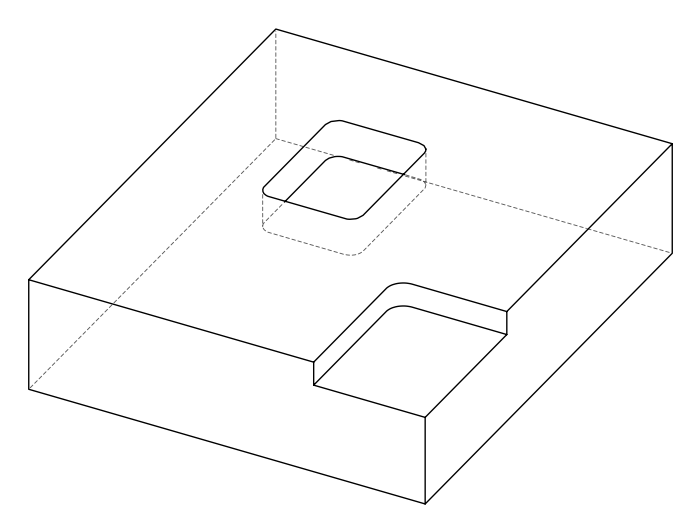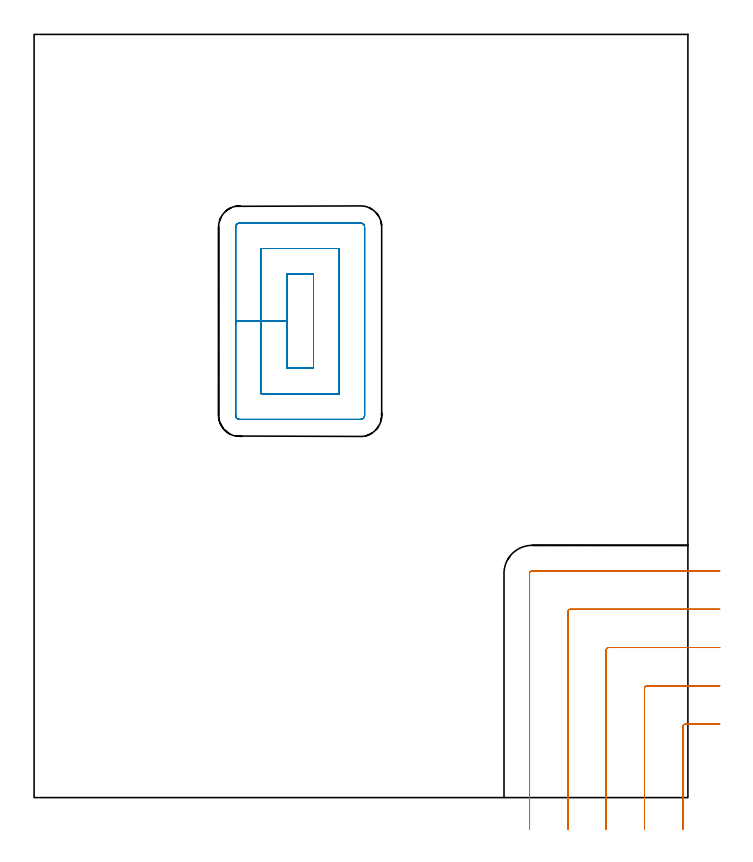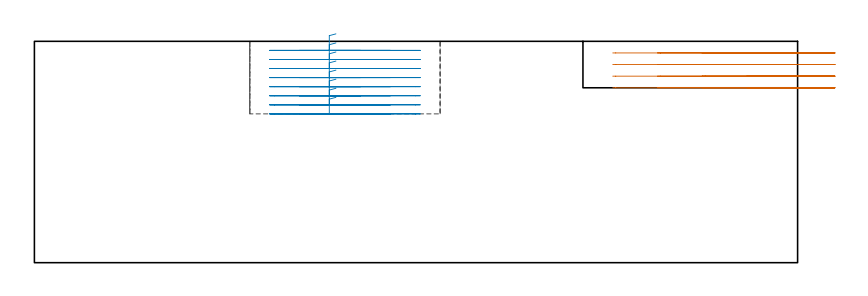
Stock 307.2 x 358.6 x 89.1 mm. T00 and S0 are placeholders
(PLAN: 2 operations, 1 tool changes, 17.3 min)
(1 MILL_CORNER_NOTCH_RECTANGULAR | CORNER_NOTCH_RECTANGULAR | UGT0201_106 | Follow Part, ap 6, ae 75% | 6.06 min | 190780 mm3)
(2 MILL_RECTANGULAR_POCKET | POCKET_RECTANGULAR_STRAIGHT | UGT0201_008 | Follow Part, ap 4, ae 75% | 11.27 min | 239829 mm3)
(TOOL UGT0201_106 | End Mill 24 mm | D24 FL25 Z2)
(TOOL UGT0201_008 | End Mill 16 mm | D16 FL32 Z4)
(OP 1 MILL_CORNER_NOTCH_RECTANGULAR)
G17 G21 G94 G90
T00 M6
G54
G17 G0 G90 X322.2 Y34.5 S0 M3
G43 Z99.1 H0
Z84.425
G94 G1 X319.2 F250.
X305.994 F500.
G3 X304.8 Y33.307 R1.2
G1 Y-12.
Y-15. F250.
G0 Z99.1
X322.2 Y52.5
Z84.425
G1 X319.2
X287.994 F500.
G3 X286.8 Y51.306 R1.2
G1 Y-12.
Y-15. F250.
G0 Z99.1
X322.2 Y70.5
Z84.425
G1 X319.2
X269.994 F500.
G3 X268.8 Y69.306 R1.2
G1 Y-12.
Y-15. F250.
G0 Z99.1
X322.2 Y88.5
Z84.425
G1 X319.2
X251.995 F500.
G3 X250.8 Y87.305 R1.2
G1 Y-12.
Y-15. F250.
G0 Z99.1
X322.2 Y106.5
Z84.425
G1 X319.2
X233.995 F500.
G3 X232.8 Y105.305 R1.2
G1 Y-12.
Y-15. F250.
G0 Z99.1
X322.2 Y34.5
Z79.75
G1 X319.2
X305.993 F500.
G3 X304.8 Y33.307 R1.2
G1 Y-12.
Y-15. F250.
G0 Z99.1
X322.2 Y52.5
Z79.75
G1 X319.2
X287.994 F500.
G3 X286.8 Y51.306 R1.2
G1 Y-12.
Y-15. F250.
G0 Z99.1
X322.2 Y70.5
Z79.75
G1 X319.2
X269.994 F500.
G3 X268.8 Y69.306 R1.2
G1 Y-12.
Y-15. F250.
G0 Z99.1
X322.2 Y88.5
Z79.75
G1 X319.2
X251.995 F500.
G3 X250.8 Y87.305 R1.2
G1 Y-12.
Y-15. F250.
G0 Z99.1
X322.2 Y106.5
Z79.75
G1 X319.2
X233.995 F500.
G3 X232.8 Y105.305 R1.2
G1 Y-12.
Y-15. F250.
G0 Z99.1
X322.2 Y34.5
Z75.075
G1 X319.2
X305.993 F500.
G3 X304.8 Y33.307 R1.2
G1 Y-12.
Y-15. F250.
G0 Z99.1
X322.2 Y52.5
Z75.075
G1 X319.2
X287.994 F500.
G3 X286.8 Y51.306 R1.2
G1 Y-12.
Y-15. F250.
G0 Z99.1
X322.2 Y70.5
Z75.075
G1 X319.2
X269.994 F500.
G3 X268.8 Y69.306 R1.2
G1 Y-12.
Y-15. F250.
G0 Z99.1
X322.2 Y88.5
Z75.075
G1 X319.2
X251.995 F500.
G3 X250.8 Y87.305 R1.2
G1 Y-12.
Y-15. F250.
G0 Z99.1
X322.2 Y106.5
Z75.075
G1 X319.2
X233.995 F500.
G3 X232.8 Y105.305 R1.2
G1 Y-12.
Y-15. F250.
G0 Z99.1
X322.2 Y34.5
Z70.4
G1 X319.2
X305.993 F500.
G3 X304.8 Y33.307 R1.2
G1 Y-12.
Y-15. F250.
G0 Z99.1
X322.2 Y52.5
Z70.4
G1 X319.2
X287.994 F500.
G3 X286.8 Y51.306 R1.2
G1 Y-12.
Y-15. F250.
G0 Z99.1
X322.2 Y70.5
Z70.4
G1 X319.2
X269.994 F500.
G3 X268.8 Y69.306 R1.2
G1 Y-12.
Y-15. F250.
G0 Z99.1
X322.2 Y88.5
Z70.4
G1 X319.2
X251.995 F500.
G3 X250.8 Y87.305 R1.2
G1 Y-12.
Y-15. F250.
G0 Z99.1
X322.2 Y106.5
Z70.4
G1 X319.2
X233.995 F500.
G3 X232.8 Y105.305 R1.2
G1 Y-12.
Y-15. F250.
G0 Z99.1
M5
M2
(OP 2 MILL_RECTANGULAR_POCKET)
G17 G21 G94 G90
T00 M6
G54
G17 G0 G90 X121.368 Y246. S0 M3
G43 Z99.1 H0
Z92.1
G94 G1 X118.7 Z91.385 F250.
Y223.85 Z85.45
Y201.7 F500.
X131.3
Y246.
X118.7
Y223.85
X106.7
Y189.7
X143.3
Y258.
X106.7
Y223.85
X94.7
Y179.6
G3 X96.6 Y177.7 R1.9
G1 X153.4
G3 X155.3 Y179.6 R1.9
G1 Y268.1
G3 X153.4 Y270. R1.9
G1 X96.6
G3 X94.7 Y268.1 R1.9
G1 Y223.85
Y222.85
G0 X121.368 Y246. Z88.45
G1 X118.7 Z87.735 F250.
Y223.85 Z81.8
Y201.7 F500.
X131.3
Y246.
X118.7
Y223.85
X106.7
Y189.7
X143.3
Y258.
X106.7
Y223.85
X94.7
Y179.6
G3 X96.6 Y177.7 R1.9
G1 X153.4
G3 X155.3 Y179.6 R1.9
G1 Y268.1
G3 X153.4 Y270. R1.9
G1 X96.6
G3 X94.7 Y268.1 R1.9
G1 Y223.85
Y222.85
G0 X121.368 Y246. Z84.8
G1 X118.7 Z84.085 F250.
Y223.85 Z78.15
Y201.7 F500.
X131.3
Y246.
X118.7
Y223.85
X106.7
Y189.7
X143.3
Y258.
X106.7
Y223.85
X94.7
Y179.6
G3 X96.6 Y177.7 R1.9
G1 X153.4
G3 X155.3 Y179.6 R1.9
G1 Y268.1
G3 X153.4 Y270. R1.9
G1 X96.6
G3 X94.7 Y268.1 R1.9
G1 Y223.85
Y222.85
G0 X121.368 Y246. Z81.15
G1 X118.7 Z80.435 F250.
Y223.85 Z74.5
Y201.7 F500.
X131.3
Y246.
X118.7
Y223.85
X106.7
Y189.7
X143.3
Y258.
X106.7
Y223.85
X94.7
Y179.6
G3 X96.6 Y177.7 R1.9
G1 X153.4
G3 X155.3 Y179.6 R1.9
G1 Y268.1
G3 X153.4 Y270. R1.9
G1 X96.6
G3 X94.7 Y268.1 R1.9
G1 Y223.85
Y222.85
G0 X121.368 Y246. Z77.5
G1 X118.7 Z76.785 F250.
Y223.85 Z70.85
Y201.7 F500.
X131.3
Y246.
X118.7
Y223.85
X106.7
Y189.7
X143.3
Y258.
X106.7
Y223.85
X94.7
Y179.6
G3 X96.6 Y177.7 R1.9
G1 X153.4
G3 X155.3 Y179.6 R1.9
G1 Y268.1
G3 X153.4 Y270. R1.9
G1 X96.6
G3 X94.7 Y268.1 R1.9
G1 Y223.85
Y222.85
G0 X121.368 Y246. Z73.85
G1 X118.7 Z73.135 F250.
Y223.85 Z67.2
Y201.7 F500.
X131.3
Y246.
X118.7
Y223.85
X106.7
Y189.7
X143.3
Y258.
X106.7
Y223.85
X94.7
Y179.6
G3 X96.6 Y177.7 R1.9
G1 X153.4
G3 X155.3 Y179.6 R1.9
G1 Y268.1
G3 X153.4 Y270. R1.9
G1 X96.6
G3 X94.7 Y268.1 R1.9
G1 Y223.85
Y222.85
G0 X121.368 Y246. Z70.2
G1 X118.7 Z69.485 F250.
Y223.85 Z63.55
Y201.7 F500.
X131.3
Y246.
X118.7
Y223.85
X106.7
Y189.7
X143.3
Y258.
X106.7
Y223.85
X94.7
Y179.6
G3 X96.6 Y177.7 R1.9
G1 X153.4
G3 X155.3 Y179.6 R1.9
G1 Y268.1
G3 X153.4 Y270. R1.9
G1 X96.6
G3 X94.7 Y268.1 R1.9
G1 Y223.85
Y222.85
G0 X121.368 Y246. Z66.55
G1 X118.7 Z65.835 F250.
Y223.85 Z59.9
Y201.7 F500.
X131.3
Y246.
X118.7
Y223.85
X106.7
Y189.7
X143.3
Y258.
X106.7
Y223.85
X94.7
Y179.6
G3 X96.6 Y177.7 R1.9
G1 X153.4
G3 X155.3 Y179.6 R1.9
G1 Y268.1
G3 X153.4 Y270. R1.9
G1 X96.6
G3 X94.7 Y268.1 R1.9
G1 Y223.85
Y222.85
G0 Z99.1
M5
M2
